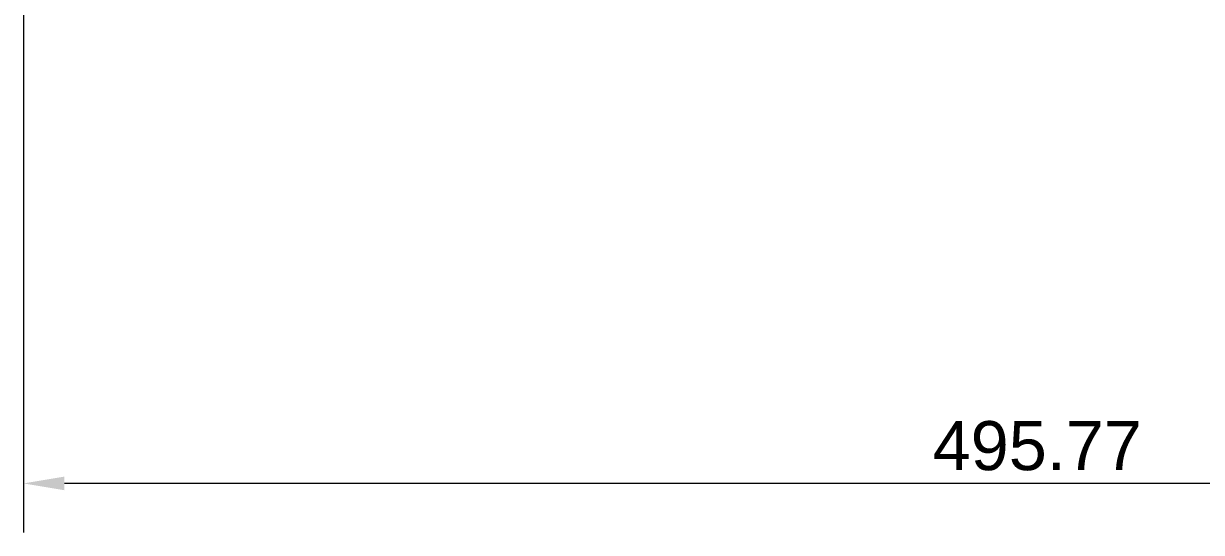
# Model space of a CAD drawing. Header units: millimetres. Extents: x 20 to 1660, y 4 to 1168.
# Drawn here: x 859.9 to 1148.5, y 675.9 to 800.5 of the extents above; entities that cross this region are included whole.
import ezdxf

# ---------------------------------------------------------------- set-up
doc = ezdxf.new("R2010")
doc.units = ezdxf.units.MM
doc.header["$LTSCALE"] = 4
doc.layers.add('Dimensions(A H Standard)', color=7, linetype='Continuous', lineweight=9)
doc.styles.add('DEFAULT-A H Standard', font='arial.ttf')
doc.dimstyles.new('DEFAULT', dxfattribs={"dimscale": 4, "dimtxt": 3, "dimasz": 2.5, "dimexe": 3, "dimexo": 1, "dimgap": 0.75, "dimtad": 1, "dimrnd": 1e-08, "dimzin": 0, "dimdsep": 46, "dimtxsty": 'DEFAULT-A H Standard', "dimcen": 0.09, "dimdle": 10, "dimclrd": 7, "dimclre": 7, "dimclrt": 7, "dimazin": 1, "dimtfac": 0.833333, "dimtofl": 0, "dimtmove": 0, "dimatfit": 3, "dimfxl": 0, "dimtolj": 1, "dimtzin": 0, "dimlwd": -1, "dimlwe": -1, "dimarcsym": 0})

# ---------------------------------------------------------------- blocks, each defined once
blk = doc.blocks.new('*D11')
at = {"layer": 'Defpoints', "color": 0, "linetype": 'Continuous'}
for p in [(1355.64, 842.83), (859.87, 823.93), (859.87, 687.93)]:
    blk.add_point(p, dxfattribs=at)
at = {"layer": 'Dimensions(A H Standard)', "color": 7, "linetype": 'Continuous'}
for p, q in [((1355.64, 838.83), (1355.64, 675.93)), ((859.87, 819.93), (859.87, 675.93)), ((1345.64, 687.93), (869.87, 687.93))]:
    blk.add_line(p, q, dxfattribs=at)
for points in [[(869.87, 689.6), (869.87, 686.26), (859.87, 687.93)], [(1345.64, 689.6), (1345.64, 686.26), (1355.64, 687.93)]]:
    blk.add_solid(points, dxfattribs=at)
at = {"layer": 'Dimensions(A H Standard)', "color": 7, "linetype": 'Continuous', "insert": (1082.6, 703.18), "char_height": 12, "attachment_point": 1, "style": 'DEFAULT-A H Standard'}
blk.add_mtext('\\A1;495.77', dxfattribs=at)

msp = doc.modelspace()

# ---------------------------------------------------------------- dimensions: what is measured, and where the dimension line sits
at = {"layer": 'Dimensions(A H Standard)', "color": 7, "linetype": 'Continuous'}
dim = msp.add_linear_dim(base=(859.866, 687.929), p1=(1355.64, 842.83), p2=(859.866, 823.929), angle=180, dimstyle='DEFAULT', override={"dimdec": 2, "dimtp": 0, "dimtm": 0, "dimtdec": 2, "dimatfit": 1}, dxfattribs=at)
dim.commit()
dim.dimension.update_dxf_attribs({"geometry": '*D11', "text_midpoint": (1107.753, 687.929), "dimtype": 160})

doc.saveas('drawing.dxf')
